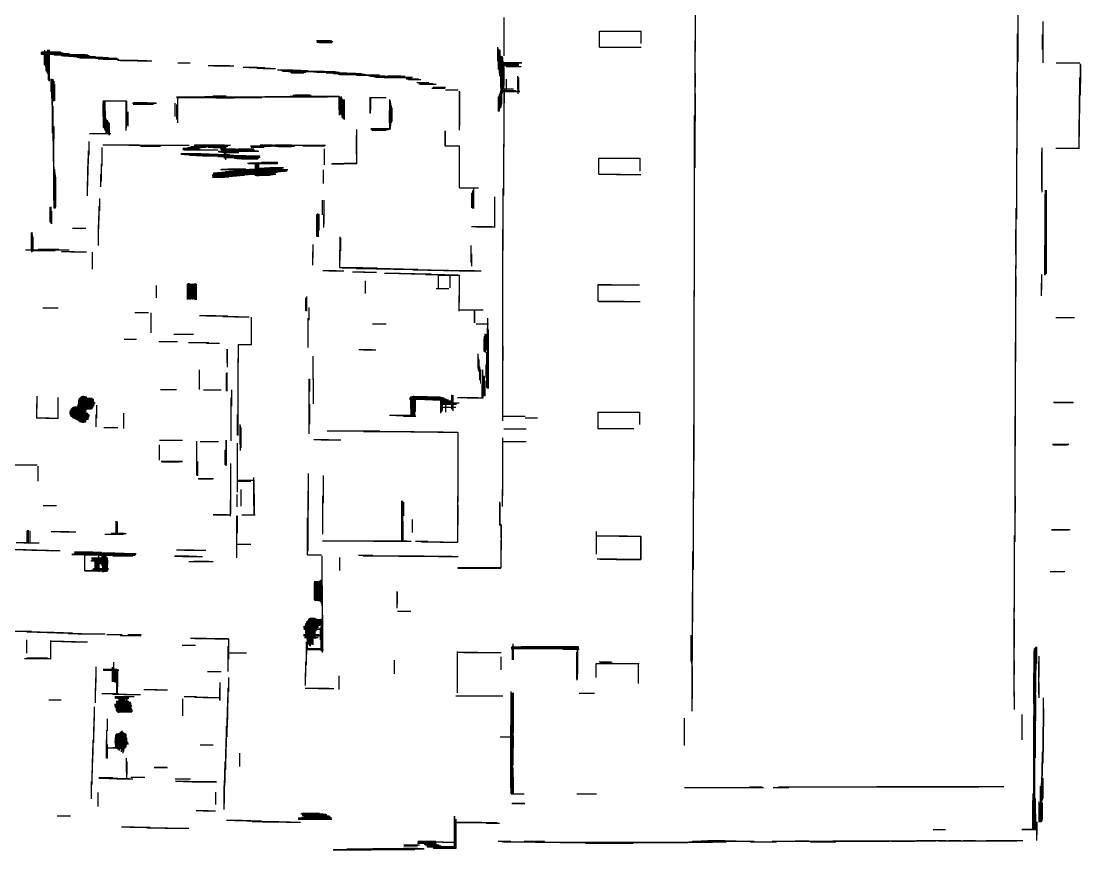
# Model space of a CAD drawing. Extents: x -17.4 to 24.4, y -13.4 to 16.4.
# Drawn here: x -0.61 to 24.36, y -13.45 to 6.08 of the extents above; entities that cross this region are included whole.
import ezdxf

# ---------------------------------------------------------------- set-up
doc = ezdxf.new("R2010")
doc.units = 0
doc.layers.add('1-0_REZ', color=7, linetype='CONTINUOUS')

msp = doc.modelspace()

# ---------------------------------------------------------------- linework, layer by layer
at = {"layer": '1-0_REZ'}
for p, q in [((15.28, 5.36), (15.28, 7.29)), ((22.88, 5.12), (22.88, 6.95)), ((10.77, 5.26), (10.77, 6.16)), ((23.47, 5.09), (23.47, 6.07)), ((13.02, 5.84), (14.01, 5.84)), ((13.02, 5.46), (13.02, 5.84)), ((14, 5.55), (14, 5.84)), ((22.87, 3.74), (22.87, 5.78)), ((23.46, 5.41), (23.46, 5.76)), ((6.35, 5.62), (6.7, 5.62)), ((6.36, 5.59), (6.72, 5.59)), ((6.36, 5.58), (6.71, 5.58)), ((6.37, 5.6), (6.73, 5.6)), ((6.41, 5.57), (6.71, 5.57)), ((15.27, 2.62), (15.27, 5.61)), ((-0.15, 5.34), (0.33, 5.34)), ((-0.15, 5.32), (0.38, 5.32)), ((-0.15, 5.31), (0.53, 5.31)), ((-0.14, 5.33), (0.38, 5.33)), ((-0.14, 5.3), (0.4, 5.3)), ((-0.13, 5.35), (0.32, 5.35)), ((-0.06, 5.05), (-0.06, 5.36)), ((-0.05, 5.04), (-0.05, 5.39)), ((-0.04, 5.03), (-0.04, 5.35)), ((-0.03, 5), (-0.03, 5.35)), ((-0.02, 4.91), (-0.02, 5.35)), ((-0.01, 4.89), (-0.01, 5.34)), ((0, 4.98), (0, 5.37)), ((0.01, 4.84), (0.01, 5.37)), ((0.02, 4.88), (0.02, 5.4)), ((0.03, 4.69), (0.03, 5.38)), ((0.04, 4.68), (0.04, 5.4)), ((0.05, 4.68), (0.05, 5.39)), ((0.06, 4.66), (0.06, 5.4)), ((0.16, 5.29), (0.9, 5.29)), ((0.17, 5.28), (0.58, 5.28)), ((0.33, 5.27), (1, 5.27)), ((0.39, 5.26), (0.94, 5.26)), ((0.51, 5.25), (0.98, 5.25)), ((0.64, 5.28), (0.96, 5.28)), ((10.62, 5.13), (10.62, 5.46)), ((10.64, 4.94), (10.64, 5.42)), ((10.65, 4.97), (10.65, 5.41)), ((10.66, 4.85), (10.66, 5.4)), ((10.67, 4.79), (10.67, 5.39)), ((10.68, 4.78), (10.68, 5.39)), ((10.69, 4.52), (10.69, 5.26)), ((10.7, 4.05), (10.7, 5.25)), ((10.71, 4.1), (10.71, 5.25)), ((13.02, 5.46), (14, 5.46)), ((0.63, 5.24), (1.14, 5.24)), ((0.7, 5.23), (1.31, 5.23)), ((0.75, 5.22), (1.45, 5.22)), ((0.78, 5.21), (1.43, 5.21)), ((1.14, 5.2), (1.65, 5.2)), ((1.2, 5.19), (1.61, 5.19)), ((1.32, 5.18), (1.69, 5.18)), ((1.66, 5.16), (2.14, 5.16)), ((1.73, 5.15), (2.35, 5.15)), ((2.12, 5.14), (2.47, 5.14)), ((3.08, 5.09), (3.37, 5.09)), ((3.8, 5.03), (4.31, 5.03)), ((3.93, 5.02), (4.4, 5.02)), ((10.62, 5.03), (10.97, 5.03)), ((10.63, 5.1), (11.18, 5.1)), ((10.63, 5.07), (11.12, 5.07)), ((10.64, 5.09), (11.19, 5.09)), ((10.64, 5.06), (11.07, 5.06)), ((10.72, 4.13), (10.72, 5.24)), ((10.73, 4.37), (10.73, 5.24)), ((10.74, 4.49), (10.74, 5.22)), ((10.75, 4.49), (10.75, 5.13)), ((10.76, 4.48), (10.76, 5.07)), ((10.79, 5.04), (11.12, 5.04)), ((10.8, 5.08), (11.11, 5.08)), ((10.82, 5.01), (11.17, 5.01)), ((23.78, 5.09), (24.34, 5.09)), ((24.35, 4.33), (24.35, 5.07)), ((24.36, 4.61), (24.36, 5.05)), ((4.62, 4.99), (4.96, 4.99)), ((4.76, 4.98), (5.13, 4.98)), ((4.94, 4.97), (5.26, 4.97)), ((5.09, 4.96), (5.38, 4.96)), ((5.43, 4.93), (5.79, 4.93)), ((5.51, 4.92), (5.98, 4.92)), ((5.54, 4.91), (6.15, 4.91)), ((5.55, 4.9), (6.54, 4.9)), ((5.69, 4.89), (6.79, 4.89)), ((5.74, 4.88), (6.08, 4.88)), ((5.74, 4.87), (6.1, 4.87)), ((5.75, 4.86), (6.05, 4.86)), ((6.29, 4.88), (6.82, 4.88)), ((6.36, 4.87), (6.89, 4.87)), ((6.58, 4.86), (7.06, 4.86)), ((6.74, 4.85), (7.27, 4.85)), ((6.76, 4.84), (7.41, 4.84)), ((6.86, 4.83), (7.48, 4.83)), ((6.89, 4.82), (7.51, 4.82)), ((7.29, 4.8), (7.75, 4.8)), ((7.3, 4.81), (7.83, 4.81)), ((7.58, 4.79), (7.96, 4.79)), ((7.63, 4.78), (8.44, 4.78)), ((7.7, 4.77), (8.44, 4.77)), ((7.74, 4.76), (8.61, 4.76)), ((7.94, 4.75), (8.59, 4.75)), ((8.03, 4.79), (8.34, 4.79)), ((10.77, 4.56), (10.77, 4.98)), ((11.09, 4.47), (11.09, 4.78)), ((11.1, 4.36), (11.1, 4.76)), ((11.11, 4.4), (11.11, 4.75)), ((15.28, 4.52), (15.28, 4.85)), ((22.86, 4.52), (22.86, 4.87)), ((24.34, 3.9), (24.34, 4.75)), ((0.1, 4.41), (0.1, 4.72)), ((0.11, 4.26), (0.11, 4.72)), ((0.12, 4.1), (0.12, 4.71)), ((0.13, 3.44), (0.13, 4.71)), ((0.14, 4.18), (0.14, 4.66)), ((0.15, 4.19), (0.15, 4.7)), ((0.16, 4.19), (0.16, 4.66)), ((0.17, 4.2), (0.17, 4.66)), ((0.18, 4.2), (0.18, 4.59)), ((8.46, 4.72), (8.75, 4.72)), ((8.52, 4.7), (8.81, 4.7)), ((8.71, 4.63), (9, 4.63)), ((8.76, 4.6), (9.05, 4.6)), ((8.78, 4.61), (9.1, 4.61)), ((8.8, 4.59), (9.17, 4.59)), ((9.07, 4.5), (9.37, 4.5)), ((9.09, 4.51), (9.39, 4.51)), ((9.1, 4.52), (9.39, 4.52)), ((10.83, 4.42), (10.83, 4.71)), ((11.12, 4.41), (11.12, 4.74)), ((3.05, 4.29), (6.61, 4.29)), ((3.05, 4.28), (5.06, 4.28)), ((3.08, 3.68), (3.08, 4.29)), ((3.72, 4.3), (4.22, 4.3)), ((3.9, 4.31), (4.21, 4.31)), ((3.91, 4.32), (4.22, 4.32)), ((3.98, 4.27), (4.41, 4.27)), ((5.13, 4.3), (6.89, 4.3)), ((5.73, 4.31), (6.88, 4.31)), ((5.79, 4.33), (6.22, 4.33)), ((5.85, 4.34), (6.19, 4.34)), ((5.89, 4.32), (6.22, 4.32)), ((6.88, 3.98), (6.88, 4.31)), ((6.89, 3.86), (6.89, 4.3)), ((6.9, 3.86), (6.9, 4.29)), ((6.91, 3.88), (6.91, 4.29)), ((6.92, 3.88), (6.92, 4.29)), ((6.93, 3.97), (6.93, 4.29)), ((6.94, 3.92), (6.94, 4.3)), ((6.95, 3.81), (6.95, 4.25)), ((7.6, 4.28), (7.99, 4.28)), ((7.61, 3.9), (7.61, 4.28)), ((7.62, 3.91), (7.62, 4.28)), ((7.63, 3.99), (7.63, 4.28)), ((9.39, 4.46), (9.69, 4.46)), ((9.72, 3.51), (9.72, 4.43)), ((9.73, 3.62), (9.73, 4.41)), ((10.64, 3.95), (10.64, 4.29)), ((10.65, 3.95), (10.65, 4.31)), ((10.66, 3.97), (10.66, 4.35)), ((10.68, 4.02), (10.68, 4.39)), ((10.69, 4.43), (11.14, 4.43)), ((10.69, 4.03), (10.69, 4.43)), ((10.7, 4.48), (10.99, 4.48)), ((10.7, 4.44), (11.05, 4.44)), ((10.77, 3.11), (10.77, 4.43)), ((10.77, 4.42), (11.14, 4.42)), ((10.78, 4.15), (10.78, 4.48)), ((15.28, 3.72), (15.28, 4.37)), ((22.86, 2.94), (22.86, 4.32)), ((24.33, 3.36), (24.33, 4.33)), ((0.14, 3.25), (0.14, 4.07)), ((1.32, 4.2), (1.87, 4.2)), ((1.32, 3.83), (1.32, 4.15)), ((1.33, 3.58), (1.33, 4.21)), ((1.34, 3.56), (1.34, 4.21)), ((1.35, 3.55), (1.35, 4.21)), ((1.36, 3.52), (1.36, 4.21)), ((1.37, 3.52), (1.37, 4.21)), ((1.86, 3.5), (1.86, 4.2)), ((1.87, 3.56), (1.87, 4.2)), ((1.88, 3.62), (1.88, 4.19)), ((2.01, 4.14), (2.58, 4.14)), ((2.03, 4.15), (2.56, 4.15)), ((2.03, 4.13), (2.5, 4.13)), ((2.03, 4.12), (2.51, 4.12)), ((2.04, 4.16), (2.36, 4.16)), ((3.02, 3.83), (3.02, 4.14)), ((3.06, 3.77), (3.06, 4.11)), ((3.07, 3.75), (3.07, 4.11)), ((6.96, 3.8), (6.96, 4.24)), ((6.97, 3.79), (6.97, 4.23)), ((6.98, 3.78), (6.98, 4.23)), ((6.99, 3.77), (6.99, 4.23)), ((7, 3.77), (7, 4.23)), ((7.01, 3.76), (7.01, 4.22)), ((8.08, 3.55), (8.08, 4.23)), ((8.09, 3.54), (8.09, 4.2)), ((8.1, 3.61), (8.1, 4.14)), ((8.11, 3.69), (8.11, 4.1)), ((8.12, 3.68), (8.12, 4.07)), ((8.13, 3.71), (8.13, 4.03)), ((1.38, 3.49), (1.38, 3.96)), ((1.39, 3.42), (1.39, 3.78)), ((1.91, 3.6), (1.91, 3.94)), ((8.07, 3.68), (8.07, 3.97)), ((15.26, -0.41), (15.26, 3.85)), ((24.32, 3.07), (24.32, 3.76)), ((0.15, 2.77), (0.15, 3.6)), ((0.16, 1.85), (0.16, 3.57)), ((0.17, 3.3), (0.17, 3.59)), ((1.4, 3.42), (1.4, 3.74)), ((1.41, 3.42), (1.41, 3.72)), ((1.42, 3.42), (1.42, 3.74)), ((1.43, 3.42), (1.43, 3.72)), ((1.44, 3.41), (1.44, 3.71)), ((1.46, 3.39), (1.46, 3.68)), ((1.47, 3.39), (1.47, 3.68)), ((7.3, 2.72), (7.3, 3.52)), ((7.63, 3.55), (8.09, 3.55)), ((7.63, 3.53), (8.07, 3.53)), ((7.64, 3.52), (8.04, 3.52)), ((7.66, 3.51), (7.99, 3.51)), ((7.8, 3.54), (8.09, 3.54)), ((1, 3.43), (1.5, 3.43)), ((7.29, 2.94), (7.29, 3.38)), ((9.38, 3.14), (9.38, 3.48)), ((9.39, 3.13), (9.39, 3.49)), ((0.98, 2.71), (0.98, 3.02)), ((0.99, 2.92), (0.99, 3.24)), ((1.3, 2.66), (1.3, 3.1)), ((1.31, 3.16), (2.18, 3.16)), ((1.93, 3.15), (3.35, 3.15)), ((2.2, 3.13), (2.67, 3.13)), ((3.2, 3.08), (3.59, 3.08)), ((3.2, 3.06), (3.58, 3.06)), ((3.2, 3.05), (3.61, 3.05)), ((3.23, 3.04), (4.02, 3.04)), ((3.31, 3.1), (3.63, 3.1)), ((3.36, 3.11), (3.75, 3.11)), ((3.39, 3.12), (3.81, 3.12)), ((3.47, 3.15), (4.32, 3.15)), ((3.48, 3.16), (4.18, 3.16)), ((3.49, 3.13), (4.26, 3.13)), ((3.55, 3.14), (4.19, 3.14)), ((3.8, 3.11), (4.19, 3.11)), ((3.86, 3.12), (4.21, 3.12)), ((3.91, 3.1), (4.2, 3.1)), ((4.03, 3.01), (4.99, 3.01)), ((4.04, 3), (4.49, 3)), ((4.09, 3.07), (4.44, 3.07)), ((4.09, 3.06), (4.86, 3.06)), ((4.1, 3.05), (4.84, 3.05)), ((4.1, 3.02), (4.97, 3.02)), ((4.11, 3.03), (4.82, 3.03)), ((4.13, 3.04), (4.89, 3.04)), ((4.18, 2.84), (4.18, 3.16)), ((4.21, 2.81), (4.21, 3.15)), ((4.51, 3.07), (4.87, 3.07)), ((4.79, 3.14), (5.82, 3.14)), ((4.79, 3.13), (5.28, 3.13)), ((4.8, 3.12), (5.14, 3.12)), ((4.81, 3.11), (5.11, 3.11)), ((5.02, 3.16), (5.31, 3.16)), ((5.02, 3.15), (6.56, 3.15)), ((5.37, 3.16), (5.77, 3.16)), ((5.39, 3.13), (5.83, 3.13)), ((5.45, 3.12), (5.76, 3.12)), ((6.03, 3.14), (6.54, 3.14)), ((6.54, 2.69), (6.54, 3.07)), ((9.38, 3.14), (9.72, 3.14)), ((9.72, 2.15), (9.72, 3.14)), ((10.76, 1.97), (10.76, 3.18)), ((22.85, 1.41), (22.85, 3.08)), ((23.44, 2.11), (23.44, 3)), ((23.45, 2.05), (23.45, 3.09)), ((23.77, 3.08), (24.32, 3.08)), ((0.97, 2.45), (0.97, 2.84)), ((3.15, 2.96), (3.62, 2.96)), ((3.15, 2.95), (3.82, 2.95)), ((3.17, 2.94), (4.03, 2.94)), ((3.24, 2.93), (4.31, 2.93)), ((3.36, 2.92), (4.4, 2.92)), ((3.52, 2.91), (4.68, 2.91)), ((3.66, 2.9), (5.01, 2.9)), ((4.02, 2.89), (5.01, 2.89)), ((4.12, 2.99), (4.48, 2.99)), ((4.18, 2.98), (4.52, 2.98)), ((4.2, 2.87), (5.02, 2.87)), ((4.2, 2.86), (4.99, 2.86)), ((4.26, 2.88), (4.99, 2.88)), ((4.41, 2.85), (4.98, 2.85)), ((4.48, 2.84), (4.96, 2.84)), ((4.58, 2.83), (4.97, 2.83)), ((4.98, 2.42), (4.98, 2.75)), ((5.05, 2.75), (5.43, 2.75)), ((13, 2.85), (13.98, 2.85)), ((13, 2.47), (13, 2.85)), ((13.98, 2.54), (13.98, 2.85)), ((0.17, 1.67), (0.17, 2.64)), ((0.18, 1.66), (0.18, 2.58)), ((0.19, 1.66), (0.19, 2.5)), ((0.96, 2.19), (0.96, 2.66)), ((1.28, 2.3), (1.28, 2.71)), ((3.92, 2.5), (5.34, 2.5)), ((4.02, 2.51), (5.39, 2.51)), ((4.09, 2.58), (4.53, 2.58)), ((4.11, 2.59), (4.67, 2.59)), ((4.12, 2.52), (5.43, 2.52)), ((4.2, 2.53), (5.5, 2.53)), ((4.26, 2.6), (4.68, 2.6)), ((4.29, 2.54), (5.6, 2.54)), ((4.39, 2.55), (5.65, 2.55)), ((4.48, 2.56), (5.66, 2.56)), ((4.56, 2.57), (5.17, 2.57)), ((4.67, 2.58), (5.24, 2.58)), ((4.72, 2.73), (5.44, 2.73)), ((4.75, 2.72), (5.44, 2.72)), ((4.77, 2.59), (5.36, 2.59)), ((4.78, 2.74), (5.44, 2.74)), ((4.9, 2.6), (5.38, 2.6)), ((4.91, 2.45), (4.91, 2.74)), ((4.92, 2.43), (4.92, 2.74)), ((4.95, 2.42), (4.95, 2.74)), ((4.97, 2.42), (4.97, 2.72)), ((4.99, 2.42), (4.99, 2.72)), ((5, 2.61), (5.53, 2.61)), ((5.12, 2.62), (5.57, 2.62)), ((5.22, 2.57), (5.66, 2.57)), ((5.25, 2.63), (5.57, 2.63)), ((5.29, 2.58), (5.67, 2.58)), ((6.51, 2.25), (6.51, 2.57)), ((6.7, 2.71), (6.99, 2.71)), ((6.72, 2.72), (7.3, 2.72)), ((7, 2.73), (7.31, 2.73)), ((0.2, 1.68), (0.2, 2.45)), ((0.21, 1.7), (0.21, 2.4)), ((0.95, 1.96), (0.95, 2.3)), ((1.27, 2.17), (1.27, 2.47)), ((3.89, 2.45), (4.65, 2.45)), ((3.89, 2.44), (4.55, 2.44)), ((3.9, 2.46), (4.75, 2.46)), ((3.9, 2.43), (4.46, 2.43)), ((3.9, 2.42), (4.37, 2.42)), ((3.9, 2.41), (4.28, 2.41)), ((3.9, 2.4), (4.19, 2.4)), ((3.91, 2.49), (5.36, 2.49)), ((3.91, 2.48), (5.32, 2.48)), ((3.91, 2.47), (5.39, 2.47)), ((4.88, 2.46), (5.32, 2.46)), ((4.91, 2.45), (5.26, 2.45)), ((13, 2.47), (13.51, 2.47)), ((13.42, 2.46), (13.99, 2.46)), ((9.72, 2.15), (10.17, 2.15)), ((10.01, 1.68), (10.01, 2.02)), ((10.02, 1.68), (10.02, 2.03)), ((10.03, 1.66), (10.03, 2.08)), ((10.04, 1.67), (10.04, 2.09)), ((10.06, 1.66), (10.06, 2.15)), ((10.75, 0.67), (10.75, 2.13)), ((23.52, 0.09), (23.52, 2)), ((23.53, 0.11), (23.53, 2.09)), ((23.54, 0.12), (23.54, 2.08)), ((23.55, 0.13), (23.55, 2.09)), ((1.24, 1.61), (1.24, 1.9)), ((6.49, 1.51), (6.49, 1.86)), ((6.53, 1.29), (6.53, 1.86)), ((10.55, 1.21), (10.55, 1.94)), ((0.07, 1.34), (0.07, 1.69)), ((0.08, 1.35), (0.08, 1.69)), ((0.09, 1.33), (0.09, 1.68)), ((0.1, 1.31), (0.1, 1.7)), ((0.11, 1.3), (0.11, 1.6)), ((1.23, 1.38), (1.23, 1.72)), ((6.36, 1), (6.36, 1.52)), ((6.37, 0.99), (6.37, 1.53)), ((6.38, 0.99), (6.38, 1.54)), ((6.39, 0.99), (6.39, 1.53)), ((6.4, 0.99), (6.4, 1.53)), ((6.41, 1.14), (6.41, 1.53)), ((6.52, 1.21), (6.52, 1.52)), ((22.84, 0.25), (22.84, 1.67)), ((1.21, 0.79), (1.21, 1.28)), ((1.22, 1.18), (1.22, 1.49)), ((-0.37, 0.69), (-0.37, 1.09)), ((-0.36, 0.63), (-0.36, 1.09)), ((-0.35, 0.64), (-0.35, 1.1)), ((-0.34, 0.65), (-0.34, 1.05)), ((0.6, 1.2), (0.91, 1.2)), ((10, 1.24), (10.48, 1.24)), ((10.11, 1.23), (10.55, 1.23)), ((10.74, -3.34), (10.74, 1.17)), ((22.83, 0.58), (22.83, 1.17)), ((-0.33, 0.66), (-0.33, 0.99)), ((6.27, 0.51), (6.27, 0.81)), ((6.91, 0.44), (6.91, 0.99)), ((6.92, 0.66), (6.92, 0.97)), ((9.99, 0.39), (9.99, 0.79)), ((23.51, 0.1), (23.51, 0.8)), ((-0.51, 0.69), (0.52, 0.69)), ((-0.36, 0.67), (0.19, 0.67)), ((-0.35, 0.68), (0, 0.68)), ((-0.21, 0.7), (0.28, 0.7)), ((0.34, 0.65), (0.65, 0.65)), ((0.56, 0.64), (0.93, 0.64)), ((1.07, 0.23), (1.07, 0.63)), ((6.26, 0.33), (6.26, 0.64)), ((6.9, 0.27), (6.9, 0.68)), ((10.01, 0.3), (10.01, 0.59)), ((6.9, 0.27), (7.44, 0.27)), ((6.96, 0.26), (7.78, 0.26)), ((7.28, 0.25), (8.09, 0.25)), ((22.83, -1.95), (22.83, 0.32)), ((6.5, 0.2), (6.81, 0.2)), ((6.64, 0.19), (6.99, 0.19)), ((7.2, 0.17), (7.49, 0.17)), ((7.46, 0.16), (7.76, 0.16)), ((7.75, 0.24), (8.4, 0.24)), ((7.95, 0.14), (8.33, 0.14)), ((8.16, 0.23), (8.74, 0.23)), ((8.29, 0.13), (8.67, 0.13)), ((8.58, 0.12), (9.05, 0.12)), ((8.62, 0.22), (9.05, 0.22)), ((8.92, 0.11), (9.37, 0.11)), ((8.97, 0.21), (9.47, 0.21)), ((9.21, 0.09), (9.72, 0.09)), ((9.22, -0.22), (9.22, 0.11)), ((9.22, 0.1), (9.68, 0.1)), ((9.34, 0.2), (10.07, 0.2)), ((9.5, -0.21), (9.5, 0.1)), ((9.71, 0.19), (10.23, 0.19)), ((9.72, -0.55), (9.72, 0.09)), ((22.84, -0.41), (22.84, 0.06)), ((23.44, -0.26), (23.44, 0.11)), ((2.58, -0.44), (2.58, -0.15)), ((3.31, -0.48), (3.31, -0.12)), ((3.32, -0.48), (3.32, -0.11)), ((3.33, -0.47), (3.33, -0.1)), ((3.34, -0.47), (3.34, -0.1)), ((3.35, -0.47), (3.35, -0.1)), ((3.36, -0.48), (3.36, -0.11)), ((3.37, -0.47), (3.37, -0.11)), ((3.38, -0.48), (3.38, -0.11)), ((3.39, -0.47), (3.39, -0.11)), ((3.4, -0.47), (3.4, -0.11)), ((3.41, -0.47), (3.41, -0.11)), ((3.42, -0.47), (3.42, -0.11)), ((3.43, -0.48), (3.43, -0.11)), ((3.44, -0.47), (3.44, -0.11)), ((3.45, -0.47), (3.45, -0.11)), ((3.46, -0.47), (3.46, -0.11)), ((3.47, -0.48), (3.47, -0.11)), ((3.48, -0.46), (3.48, -0.11)), ((3.49, -0.48), (3.49, -0.1)), ((3.5, -0.49), (3.5, -0.11)), ((3.51, -0.49), (3.51, -0.11)), ((3.52, -0.49), (3.52, -0.11)), ((7.5, -0.34), (7.5, -0.04)), ((9.17, -0.22), (9.47, -0.22)), ((12.99, -0.13), (13.3, -0.13)), ((12.99, -0.52), (12.99, -0.13)), ((12.99, -0.14), (13.96, -0.14)), ((23.43, -0.4), (23.43, -0.1)), ((6.1, -0.75), (6.1, -0.44)), ((6.11, -0.75), (6.11, -0.44)), ((6.12, -0.76), (6.12, -0.41)), ((9.71, -0.76), (9.71, -0.39)), ((15.25, -4.28), (15.25, -0.27)), ((-0.1, -0.68), (0.26, -0.68)), ((6.18, -0.97), (6.18, -0.67)), ((9.71, -0.73), (10.28, -0.73)), ((10.07, -1.03), (10.07, -0.72)), ((10.08, -1.03), (10.08, -0.72)), ((12.99, -0.52), (13.6, -0.52)), ((13, -0.53), (13.98, -0.53)), ((2.07, -0.79), (2.39, -0.79)), ((2.45, -1.27), (2.45, -0.8)), ((3.59, -0.86), (3.98, -0.86)), ((3.75, -0.87), (4.26, -0.87)), ((4.14, -0.88), (4.5, -0.88)), ((4.42, -0.89), (4.76, -0.89)), ((4.82, -1.55), (4.82, -0.9)), ((6.15, -1.61), (6.15, -0.92)), ((10.39, -2.58), (10.39, -0.92)), ((23.77, -0.91), (24.21, -0.91)), ((7.67, -1.06), (7.99, -1.06)), ((10.11, -1.06), (10.4, -1.06)), ((10.38, -1.67), (10.38, -1.15)), ((10.4, -2.58), (10.4, -1.19)), ((1.82, -1.42), (2.11, -1.42)), ((2.63, -1.47), (3.07, -1.47)), ((2.99, -1.3), (3.45, -1.3)), ((10.3, -1.71), (10.3, -1.41)), ((10.31, -1.71), (10.31, -1.35)), ((10.32, -1.72), (10.32, -1.29)), ((10.33, -1.66), (10.33, -1.37)), ((10.34, -1.73), (10.34, -1.3)), ((10.35, -1.66), (10.35, -1.31)), ((10.36, -1.66), (10.36, -1.31)), ((10.37, -1.68), (10.37, -1.3)), ((3.33, -1.5), (3.81, -1.5)), ((3.76, -1.51), (4.06, -1.51)), ((4.24, -1.97), (4.24, -1.65)), ((4.25, -2.08), (4.25, -1.65)), ((4.51, -1.54), (4.82, -1.54)), ((4.51, -1.97), (4.51, -1.54)), ((7.35, -1.66), (7.65, -1.66)), ((7.46, -1.67), (7.75, -1.67)), ((10.36, -2.56), (10.36, -1.72)), ((10.38, -2.57), (10.38, -1.73)), ((10.75, -1.93), (10.75, -1.58)), ((22.82, -3.93), (22.82, -1.5)), ((4.5, -3.69), (4.5, -1.87)), ((6.27, -2.37), (6.27, -1.82)), ((10.16, -2.1), (10.16, -1.76)), ((10.17, -2.15), (10.17, -1.85)), ((10.18, -2.19), (10.18, -1.9)), ((10.37, -2.56), (10.37, -1.92)), ((3.59, -2.6), (3.59, -2.14)), ((4.23, -2.64), (4.23, -2.22)), ((4.24, -2.64), (4.24, -2.2)), ((10.2, -2.38), (10.2, -2.06)), ((10.22, -2.46), (10.22, -2.13)), ((10.27, -2.8), (10.27, -2.14)), ((10.35, -2.32), (10.35, -2.02)), ((6.18, -3.65), (6.18, -2.36)), ((6.19, -2.65), (6.19, -2.35)), ((6.28, -2.94), (6.28, -2.35)), ((10.25, -2.8), (10.25, -2.47)), ((10.26, -2.8), (10.26, -2.47)), ((10.28, -2.8), (10.28, -2.43)), ((10.29, -2.75), (10.29, -2.32)), ((10.3, -2.73), (10.3, -2.28)), ((10.31, -2.75), (10.31, -2.3)), ((10.32, -2.76), (10.32, -2.4)), ((2.67, -2.6), (3.05, -2.6)), ((3.69, -2.61), (4.1, -2.61)), ((4.35, -3), (4.35, -2.61)), ((9.54, -3.07), (9.54, -2.73)), ((9.57, -3.11), (9.57, -2.74)), ((-0.24, -3.28), (-0.24, -2.94)), ((-0.23, -3.05), (-0.23, -2.76)), ((0.26, -3.29), (0.26, -2.79)), ((0.73, -2.96), (1.11, -2.96)), ((0.73, -3.33), (0.73, -2.96)), ((0.73, -2.97), (1.11, -2.97)), ((0.73, -2.98), (1.11, -2.98)), ((0.74, -3.34), (0.74, -2.98)), ((0.74, -2.99), (1.1, -2.99)), ((0.75, -2.86), (1.1, -2.86)), ((0.75, -3.35), (0.75, -2.86)), ((0.75, -2.87), (1.1, -2.87)), ((0.75, -2.88), (1.1, -2.88)), ((0.75, -2.89), (1.1, -2.89)), ((0.75, -2.9), (1.11, -2.9)), ((0.75, -2.91), (1.12, -2.91)), ((0.75, -2.92), (1.13, -2.92)), ((0.75, -2.93), (1.12, -2.93)), ((0.75, -2.94), (1.12, -2.94)), ((0.75, -2.95), (1.11, -2.95)), ((0.76, -2.82), (1.07, -2.82)), ((0.76, -3.35), (0.76, -2.82)), ((0.76, -2.83), (1.09, -2.83)), ((0.76, -2.84), (1.1, -2.84)), ((0.76, -2.85), (1.1, -2.85)), ((0.77, -2.81), (1.06, -2.81)), ((0.77, -3.36), (0.77, -2.81)), ((0.78, -3.37), (0.78, -2.81)), ((0.79, -3.37), (0.79, -2.79)), ((0.8, -3.37), (0.8, -2.78)), ((0.81, -3.38), (0.81, -2.78)), ((0.82, -3.38), (0.82, -2.77)), ((0.83, -3.38), (0.83, -2.76)), ((0.84, -3.39), (0.84, -2.76)), ((0.85, -3.39), (0.85, -2.76)), ((0.86, -3.39), (0.86, -2.75)), ((0.87, -3.38), (0.87, -2.76)), ((0.88, -3.38), (0.88, -2.77)), ((0.89, -3.38), (0.89, -2.76)), ((0.9, -3.38), (0.9, -2.78)), ((0.91, -3.37), (0.91, -2.78)), ((0.92, -3.09), (0.92, -2.78)), ((0.93, -3.06), (0.93, -2.77)), ((1.17, -3.28), (1.17, -2.97)), ((4.34, -3.81), (4.34, -2.8)), ((6.19, -3.42), (6.19, -2.95)), ((8.54, -2.81), (9.36, -2.81)), ((8.54, -2.82), (9.39, -2.82)), ((8.54, -2.83), (9.4, -2.83)), ((8.55, -2.8), (9.35, -2.8)), ((8.56, -2.78), (8.9, -2.78)), ((8.56, -2.79), (9.32, -2.79)), ((8.57, -3.07), (8.57, -2.78)), ((8.58, -3.24), (8.58, -2.78)), ((8.59, -3.24), (8.59, -2.78)), ((8.6, -3.13), (8.6, -2.78)), ((8.61, -2.77), (8.96, -2.77)), ((8.61, -3.24), (8.61, -2.77)), ((8.62, -3.24), (8.62, -2.76)), ((8.63, -3.24), (8.63, -2.77)), ((8.64, -3.24), (8.64, -2.75)), ((8.65, -3.24), (8.65, -2.76)), ((8.66, -3.24), (8.66, -2.77)), ((8.67, -3.24), (8.67, -2.78)), ((8.68, -3.13), (8.68, -2.77)), ((8.9, -2.84), (9.42, -2.84)), ((8.95, -2.78), (9.27, -2.78)), ((9.09, -2.85), (9.46, -2.85)), ((9.26, -2.87), (9.57, -2.87)), ((9.26, -2.88), (9.57, -2.88)), ((9.28, -3.16), (9.28, -2.79)), ((9.28, -2.89), (9.57, -2.89)), ((9.28, -2.9), (9.57, -2.9)), ((9.28, -2.91), (9.57, -2.91)), ((9.28, -2.92), (9.71, -2.92)), ((9.28, -2.93), (9.64, -2.93)), ((9.28, -2.94), (9.64, -2.94)), ((9.29, -3.14), (9.29, -2.79)), ((9.29, -2.95), (9.65, -2.95)), ((9.3, -3.12), (9.3, -2.79)), ((9.31, -3.11), (9.31, -2.79)), ((9.32, -3.09), (9.32, -2.79)), ((9.4, -3.14), (9.4, -2.83)), ((9.67, -2.79), (10.15, -2.79)), ((9.9, -2.8), (10.28, -2.8)), ((23.72, -2.9), (24.17, -2.9)), ((23.73, -2.91), (24.19, -2.91)), ((0.53, -3.13), (0.9, -3.13)), ((0.53, -3.14), (0.92, -3.14)), ((0.53, -3.15), (0.93, -3.15)), ((0.53, -3.16), (0.95, -3.16)), ((0.54, -3.11), (0.89, -3.11)), ((0.54, -3.12), (0.89, -3.12)), ((0.54, -3.17), (0.96, -3.17)), ((0.54, -3.18), (0.97, -3.18)), ((0.54, -3.19), (0.98, -3.19)), ((0.55, -3.09), (0.92, -3.09)), ((0.55, -3.1), (0.91, -3.1)), ((0.55, -3.2), (0.99, -3.2)), ((0.55, -3.21), (0.99, -3.21)), ((0.55, -3.22), (1, -3.22)), ((0.56, -3.07), (0.9, -3.07)), ((0.56, -3.08), (0.91, -3.08)), ((0.56, -3.23), (0.99, -3.23)), ((0.57, -3.06), (1.04, -3.06)), ((0.58, -3.04), (1.07, -3.04)), ((0.58, -3.05), (1.06, -3.05)), ((0.58, -3.24), (0.99, -3.24)), ((0.6, -3.03), (1.07, -3.03)), ((0.62, -3.02), (1.08, -3.02)), ((0.64, -3.01), (1.09, -3.01)), ((0.68, -3.3), (0.68, -3.01)), ((0.69, -3.31), (0.69, -3.01)), ((0.7, -3.31), (0.7, -3.02)), ((0.71, -3.32), (0.71, -3.01)), ((0.72, -3.33), (0.72, -3.02)), ((0.76, -3), (1.09, -3)), ((1.16, -3.48), (1.16, -3.19)), ((1.81, -3.52), (1.81, -3.16)), ((4.49, -3.68), (4.49, -3.19)), ((8.07, -3.21), (8.68, -3.21)), ((8.23, -3.22), (8.68, -3.22)), ((8.4, -3.23), (8.69, -3.23)), ((9.28, -3.02), (9.63, -3.02)), ((10.74, -3.23), (11.27, -3.23)), ((12.99, -3.53), (12.99, -3.13)), ((12.99, -3.14), (13.97, -3.14)), ((13.97, -3.43), (13.97, -3.14)), ((22.81, -6.19), (22.81, -3.23)), ((-0.25, -3.27), (0.05, -3.27)), ((-0.03, -3.28), (0.26, -3.28)), ((0.59, -3.25), (0.99, -3.25)), ((0.6, -3.26), (0.98, -3.26)), ((0.62, -3.27), (0.98, -3.27)), ((0.64, -3.28), (0.98, -3.28)), ((0.66, -3.29), (0.98, -3.29)), ((0.68, -3.3), (0.98, -3.3)), ((4.55, -3.9), (4.55, -3.43)), ((4.56, -4.04), (4.56, -3.45)), ((11.27, -3.27), (11.56, -3.27)), ((15.24, -5.17), (15.24, -3.44)), ((1.34, -3.5), (1.67, -3.5)), ((4.57, -3.98), (4.57, -3.5)), ((6.6, -3.58), (7.84, -3.58)), ((7.46, -3.59), (8.65, -3.59)), ((8.57, -3.6), (9.33, -3.6)), ((9.21, -3.61), (9.68, -3.61)), ((9.69, -5.25), (9.69, -3.62)), ((10.74, -5.11), (10.74, -3.74)), ((10.76, -3.53), (11.29, -3.53)), ((12.98, -3.52), (13.83, -3.52)), ((2.65, -3.8), (3.19, -3.8)), ((2.65, -4.27), (2.65, -3.91)), ((3.53, -4.62), (3.53, -3.82)), ((3.61, -3.83), (4.04, -3.83)), ((4.22, -4.4), (4.22, -3.8)), ((4.23, -4.39), (4.23, -3.8)), ((4.49, -5.02), (4.49, -3.87)), ((6.29, -3.78), (6.63, -3.78)), ((6.46, -3.79), (6.92, -3.79)), ((10.74, -3.83), (11.29, -3.83)), ((23.69, -3.89), (24.08, -3.89)), ((23.69, -3.9), (24.06, -3.9)), ((23.72, -3.91), (24.04, -3.91)), ((4.2, -4.38), (4.2, -4.03)), ((4.21, -4.39), (4.21, -4.02)), ((-0.95, -4.38), (-0.23, -4.38)), ((-0.21, -4.76), (-0.21, -4.41)), ((2.69, -4.29), (3.19, -4.29)), ((2.7, -4.3), (3.19, -4.3)), ((2.72, -4.31), (3.11, -4.31)), ((3.54, -4.63), (3.54, -4.3)), ((3.55, -4.64), (3.55, -4.3)), ((4.33, -5.53), (4.33, -4.35)), ((3.56, -4.7), (3.92, -4.7)), ((3.58, -4.71), (3.9, -4.71)), ((4.48, -4.74), (4.88, -4.74)), ((4.87, -5.34), (4.87, -4.68)), ((4.88, -5.57), (4.88, -4.74)), ((6.16, -5.45), (6.16, -4.58)), ((6.51, -5.28), (6.51, -4.63)), ((4.48, -4.76), (4.8, -4.76)), ((4.57, -5.35), (4.57, -4.96)), ((10.73, -5.36), (10.73, -4.95)), ((4.32, -5.59), (4.32, -5.2)), ((4.48, -5.37), (4.48, -5.08)), ((4.89, -5.57), (4.89, -5.08)), ((6.15, -6.41), (6.15, -5)), ((6.5, -6.01), (6.5, -5.11)), ((8.36, -6.18), (8.36, -5.23)), ((8.37, -6.18), (8.37, -5.23)), ((8.38, -6.18), (8.38, -5.23)), ((9.68, -6.2), (9.68, -5.12)), ((15.23, -6.85), (15.23, -5.01)), ((22.82, -5.5), (22.82, -5.12)), ((-0.09, -5.34), (0.22, -5.34)), ((8.41, -5.58), (8.41, -5.26)), ((9.69, -5.8), (9.69, -5.33)), ((10.67, -5.8), (10.67, -5.25)), ((10.68, -5.81), (10.68, -5.28)), ((1.63, -6.02), (1.63, -5.71)), ((1.64, -6.02), (1.64, -5.71)), ((1.66, -6.02), (1.66, -5.72)), ((3.91, -5.55), (4.24, -5.55)), ((3.92, -5.56), (4.32, -5.56)), ((4.47, -6.57), (4.47, -5.59)), ((4.48, -6), (4.48, -5.57)), ((4.49, -5.98), (4.49, -5.59)), ((4.59, -5.56), (4.9, -5.56)), ((6.14, -6.5), (6.14, -5.63)), ((8.39, -6.18), (8.39, -5.71)), ((8.61, -5.97), (8.61, -5.67)), ((-0.47, -6.22), (-0.47, -5.93)), ((-0.46, -6.22), (-0.46, -5.93)), ((-0.45, -6.22), (-0.45, -5.92)), ((-0.44, -6.22), (-0.44, -5.92)), ((-0.4, -6.22), (-0.4, -5.93)), ((0.1, -5.95), (0.51, -5.95)), ((0.32, -5.96), (0.68, -5.96)), ((1.51, -5.99), (1.82, -5.99)), ((10.7, -6.1), (10.7, -5.78)), ((10.71, -6.39), (10.71, -5.81)), ((12.95, -6.48), (12.95, -5.95)), ((23.67, -5.9), (24.11, -5.9)), ((23.67, -5.91), (24.08, -5.91)), ((-0.73, -6.21), (-0.44, -6.21)), ((-0.55, -6.22), (-0.19, -6.22)), ((1.36, -6.01), (1.8, -6.01)), ((1.56, -6), (1.86, -6)), ((6.49, -6.17), (8.48, -6.17)), ((7.69, -6.18), (8.58, -6.18)), ((8.68, -6.18), (8.97, -6.18)), ((8.82, -6.19), (9.33, -6.19)), ((9.26, -6.2), (9.68, -6.2)), ((10.7, -6.8), (10.7, -6.16)), ((12.95, -6.05), (13.68, -6.05)), ((13.48, -6.06), (13.99, -6.06)), ((13.99, -6.61), (13.99, -6.06)), ((14, -6.6), (14, -6.07)), ((22.8, -7.84), (22.8, -6.04)), ((-0.82, -6.37), (-0.5, -6.37)), ((-0.56, -6.38), (-0.24, -6.38)), ((-0.36, -6.39), (0.04, -6.39)), ((-0.03, -6.4), (0.31, -6.4)), ((0.58, -6.48), (2.09, -6.48)), ((0.58, -6.49), (2.09, -6.49)), ((0.63, -6.47), (2.1, -6.47)), ((0.65, -6.43), (1.08, -6.43)), ((0.65, -6.44), (1.28, -6.44)), ((0.65, -6.45), (1.6, -6.45)), ((0.89, -6.88), (0.89, -6.43)), ((1.02, -6.46), (1.82, -6.46)), ((1.22, -6.89), (1.22, -6.44)), ((1.3, -6.76), (1.3, -6.45)), ((1.31, -6.91), (1.31, -6.45)), ((1.32, -6.91), (1.32, -6.45)), ((1.33, -6.91), (1.33, -6.45)), ((1.34, -6.9), (1.34, -6.45)), ((1.35, -6.9), (1.35, -6.45)), ((1.36, -6.9), (1.36, -6.45)), ((1.37, -6.9), (1.37, -6.45)), ((1.38, -6.9), (1.38, -6.45)), ((1.39, -6.9), (1.39, -6.45)), ((3.05, -6.38), (3.46, -6.38)), ((3.24, -6.39), (3.74, -6.39)), ((4.46, -6.25), (4.8, -6.25)), ((15.22, -8.08), (15.22, -6.42)), ((0.89, -6.5), (2.07, -6.5)), ((1.03, -6.63), (1.44, -6.63)), ((1.05, -6.57), (1.42, -6.57)), ((1.05, -6.59), (1.43, -6.59)), ((1.05, -6.64), (1.44, -6.64)), ((1.07, -6.58), (1.42, -6.58)), ((1.07, -6.6), (1.43, -6.6)), ((1.12, -6.61), (1.43, -6.61)), ((1.13, -6.88), (1.13, -6.56)), ((1.13, -6.62), (1.43, -6.62)), ((1.13, -6.65), (1.44, -6.65)), ((1.13, -6.66), (1.44, -6.66)), ((1.13, -6.67), (1.44, -6.67)), ((1.13, -6.68), (1.44, -6.68)), ((1.13, -6.69), (1.44, -6.69)), ((1.13, -6.7), (1.44, -6.7)), ((1.14, -6.88), (1.14, -6.59)), ((1.15, -6.87), (1.15, -6.58)), ((1.17, -6.87), (1.17, -6.57)), ((1.18, -6.89), (1.18, -6.58)), ((1.21, -6.9), (1.21, -6.55)), ((1.23, -6.9), (1.23, -6.57)), ((1.24, -6.51), (2.07, -6.51)), ((1.4, -6.89), (1.4, -6.56)), ((1.41, -6.89), (1.41, -6.56)), ((1.42, -6.88), (1.42, -6.57)), ((1.55, -6.52), (2.02, -6.52)), ((3, -6.53), (3.53, -6.53)), ((3.01, -6.52), (3.34, -6.52)), ((3.2, -6.54), (3.66, -6.54)), ((3.34, -6.66), (3.91, -6.66)), ((3.46, -6.65), (3.81, -6.65)), ((6.14, -6.5), (6.47, -6.5)), ((6.48, -7.7), (6.48, -6.52)), ((6.9, -6.87), (6.9, -6.56)), ((7.34, -6.51), (7.68, -6.51)), ((7.45, -6.52), (8.89, -6.52)), ((8.29, -6.53), (9.54, -6.53)), ((9.22, -6.54), (9.69, -6.54)), ((12.96, -6.59), (13.43, -6.59)), ((13.03, -6.6), (14, -6.6)), ((13.41, -6.61), (13.99, -6.61)), ((0.89, -6.87), (1.43, -6.87)), ((0.89, -6.88), (1.42, -6.88)), ((1.04, -6.86), (1.43, -6.86)), ((1.07, -6.85), (1.44, -6.85)), ((1.08, -6.84), (1.44, -6.84)), ((1.09, -6.83), (1.45, -6.83)), ((1.1, -6.82), (1.45, -6.82)), ((9.68, -6.8), (10.7, -6.8)), ((9.68, -6.81), (10.69, -6.81)), ((23.64, -6.89), (23.98, -6.89)), ((6.3, -7.56), (6.3, -7.16)), ((6.31, -7.57), (6.31, -7.12)), ((6.32, -7.58), (6.32, -7.13)), ((6.33, -7.57), (6.33, -7.12)), ((6.34, -7.58), (6.34, -7.12)), ((6.35, -7.58), (6.35, -7.12)), ((6.36, -7.58), (6.36, -7.12)), ((6.37, -7.58), (6.37, -7.13)), ((6.38, -7.58), (6.38, -7.13)), ((6.39, -7.58), (6.39, -7.12)), ((6.41, -7.59), (6.41, -7.17)), ((6.42, -7.57), (6.42, -7.11)), ((6.43, -7.58), (6.43, -7.12)), ((6.44, -7.6), (6.44, -7.13)), ((6.45, -7.61), (6.45, -7.1)), ((6.46, -7.58), (6.46, -7.09)), ((6.47, -7.65), (6.47, -7.13)), ((6.49, -8.8), (6.49, -7.22)), ((8.25, -7.76), (8.25, -7.36)), ((8.26, -7.66), (8.26, -7.37)), ((15.21, -8.99), (15.21, -7.37)), ((6.2, -8.41), (6.2, -7.99)), ((6.21, -8.65), (6.21, -7.98)), ((6.22, -8.41), (6.22, -7.98)), ((6.23, -8.58), (6.23, -7.98)), ((6.24, -8.61), (6.24, -7.98)), ((6.25, -8.61), (6.25, -7.98)), ((6.26, -8.59), (6.26, -7.98)), ((6.27, -8.62), (6.27, -7.98)), ((6.28, -8.34), (6.28, -7.98)), ((6.29, -8.45), (6.29, -7.98)), ((6.3, -8.46), (6.3, -7.98)), ((6.31, -8.33), (6.31, -7.99)), ((6.48, -8.78), (6.48, -7.99)), ((6.5, -8.78), (6.5, -7.92)), ((8.26, -7.83), (8.57, -7.83)), ((22.79, -9.84), (22.79, -7.75)), ((6.04, -8.19), (6.35, -8.19)), ((6.04, -8.2), (6.4, -8.2)), ((6.04, -8.21), (6.35, -8.21)), ((6.05, -8.23), (6.36, -8.23)), ((6.05, -8.24), (6.5, -8.24)), ((6.06, -8.18), (6.37, -8.18)), ((6.09, -8.17), (6.4, -8.17)), ((6.1, -8.12), (6.5, -8.12)), ((6.1, -8.44), (6.1, -8.12)), ((6.1, -8.14), (6.5, -8.14)), ((6.1, -8.16), (6.44, -8.16)), ((6.11, -8.45), (6.11, -8.11)), ((6.11, -8.15), (6.5, -8.15)), ((6.12, -8.08), (6.5, -8.08)), ((6.12, -8.46), (6.12, -8.08)), ((6.12, -8.09), (6.5, -8.09)), ((6.13, -8.06), (6.42, -8.06)), ((6.13, -8.49), (6.13, -8.06)), ((6.13, -8.07), (6.5, -8.07)), ((6.13, -8.1), (6.5, -8.1)), ((6.14, -8.73), (6.14, -8.06)), ((6.15, -8.05), (6.5, -8.05)), ((6.15, -8.58), (6.15, -8.05)), ((6.16, -8.61), (6.16, -8.05)), ((6.17, -8.58), (6.17, -8.01)), ((6.17, -8.02), (6.5, -8.02)), ((6.17, -8.04), (6.5, -8.04)), ((6.18, -8.58), (6.18, -8.02)), ((6.18, -8.03), (6.5, -8.03)), ((6.19, -8.64), (6.19, -8)), ((6.32, -8.48), (6.32, -8)), ((6.34, -8.3), (6.34, -8)), ((6.44, -8.5), (6.44, -8.21)), ((6.47, -8.76), (6.47, -8.18)), ((22.8, -8.68), (22.8, -8.01)), ((-0.82, -8.3), (-0.37, -8.3)), ((-0.48, -8.31), (-0.16, -8.31)), ((-0.23, -8.32), (0.16, -8.32)), ((0, -8.33), (0.39, -8.33)), ((0.23, -8.34), (0.6, -8.34)), ((0.5, -8.35), (0.81, -8.35)), ((0.73, -8.36), (1.37, -8.36)), ((1.41, -8.38), (1.77, -8.38)), ((1.72, -8.4), (2.22, -8.4)), ((1.9, -8.38), (2.22, -8.38)), ((3.38, -8.46), (3.76, -8.46)), ((3.48, -8.47), (4.27, -8.47)), ((3.95, -8.48), (4.28, -8.48)), ((4.28, -8.96), (4.28, -8.48)), ((6.04, -8.38), (6.41, -8.38)), ((6.04, -8.39), (6.5, -8.39)), ((6.05, -8.25), (6.5, -8.25)), ((6.05, -8.4), (6.39, -8.4)), ((6.05, -8.41), (6.5, -8.41)), ((6.07, -8.45), (6.39, -8.45)), ((6.46, -8.75), (6.46, -8.28)), ((15.18, -9.01), (15.18, -8.39)), ((15.19, -9.06), (15.19, -8.39)), ((15.2, -10.18), (15.2, -8.39)), ((-0.48, -8.82), (-0.48, -8.5)), ((0.07, -8.53), (0.4, -8.53)), ((0.09, -8.96), (0.09, -8.52)), ((0.34, -8.54), (0.67, -8.54)), ((0.57, -8.55), (0.95, -8.55)), ((3.18, -8.63), (3.5, -8.63)), ((4.27, -9.25), (4.27, -8.65)), ((6.11, -9.1), (6.11, -8.55)), ((6.11, -8.73), (6.51, -8.73)), ((6.12, -8.84), (6.12, -8.55)), ((6.12, -8.72), (6.5, -8.72)), ((6.13, -8.71), (6.5, -8.71)), ((10.94, -8.68), (12.53, -8.68)), ((10.94, -8.71), (12.52, -8.71)), ((10.95, -8.67), (12.52, -8.67)), ((10.95, -8.69), (12.52, -8.69)), ((10.95, -8.7), (12.53, -8.7)), ((10.97, -8.97), (10.97, -8.64)), ((10.98, -8.97), (10.98, -8.6)), ((10.99, -8.97), (10.99, -8.65)), ((11.18, -8.66), (12.52, -8.66)), ((12.15, -8.72), (12.54, -8.72)), ((12.5, -9.43), (12.5, -8.65)), ((12.51, -9.3), (12.51, -8.65)), ((23.27, -12.96), (23.27, -8.71)), ((23.28, -12.96), (23.28, -8.71)), ((23.29, -9.51), (23.29, -8.69)), ((23.3, -9.74), (23.3, -8.68)), ((23.31, -9.22), (23.31, -8.67)), ((23.32, -9.06), (23.32, -8.67)), ((-0.53, -8.94), (0.1, -8.94)), ((-0.48, -8.93), (0.01, -8.93)), ((4.27, -8.81), (4.7, -8.81)), ((8.19, -9.3), (8.19, -8.98)), ((9.66, -8.79), (10.15, -8.79)), ((9.67, -9.75), (9.67, -8.78)), ((9.82, -8.8), (10.7, -8.8)), ((10.7, -9.21), (10.7, -8.9)), ((12.48, -9.43), (12.48, -8.79)), ((12.49, -9.45), (12.49, -8.79)), ((23.26, -12.97), (23.26, -8.77)), ((23.38, -9.38), (23.38, -8.89)), ((1.16, -9.51), (1.16, -9.14)), ((1.32, -9.19), (1.64, -9.19)), ((1.32, -9.2), (1.66, -9.2)), ((1.32, -9.21), (1.68, -9.21)), ((1.32, -9.22), (1.69, -9.22)), ((1.54, -9.49), (1.54, -9.15)), ((1.56, -9.49), (1.56, -9.15)), ((1.57, -9.36), (1.57, -9.03)), ((1.58, -9.49), (1.58, -9.19)), ((1.59, -9.49), (1.59, -9.19)), ((1.6, -9.5), (1.6, -9.19)), ((1.61, -9.5), (1.61, -9.19)), ((1.62, -9.51), (1.62, -9.19)), ((1.63, -9.51), (1.63, -9.19)), ((1.64, -9.78), (1.64, -9.19)), ((1.65, -9.78), (1.65, -9.2)), ((1.66, -9.78), (1.66, -9.2)), ((1.67, -9.61), (1.67, -9.21)), ((6.1, -9.37), (6.1, -9.02)), ((12.94, -9.06), (13.95, -9.06)), ((12.94, -9.39), (12.94, -9.06)), ((13.01, -9.02), (13.3, -9.02)), ((13.04, -9.05), (13.34, -9.05)), ((13.94, -9.53), (13.94, -9.06)), ((15.21, -9.89), (15.21, -9.13)), ((22.8, -9.32), (22.8, -8.99)), ((23.37, -9.78), (23.37, -9.02)), ((1.15, -9.7), (1.15, -9.4)), ((3.78, -9.25), (4.1, -9.25)), ((4.28, -9.73), (4.28, -9.39)), ((6.09, -9.58), (6.09, -9.28)), ((6.88, -9.67), (6.88, -9.35)), ((23.25, -10), (23.25, -9.28)), ((1.14, -9.99), (1.14, -9.64)), ((2.28, -9.67), (2.59, -9.67)), ((2.54, -9.68), (2.84, -9.68)), ((4.07, -9.93), (4.07, -9.63)), ((4.08, -9.93), (4.08, -9.51)), ((4.27, -9.99), (4.27, -9.63)), ((6.08, -9.64), (6.64, -9.64)), ((6.39, -9.65), (6.76, -9.65)), ((10.94, -11.38), (10.94, -9.72)), ((22.8, -10.14), (22.8, -9.73)), ((23.29, -11.28), (23.29, -9.56)), ((23.38, -9.87), (23.38, -9.51)), ((0.04, -9.92), (0.33, -9.92)), ((1.29, -9.77), (1.68, -9.77)), ((1.54, -9.78), (1.87, -9.78)), ((1.6, -9.84), (2.05, -9.84)), ((1.6, -9.85), (1.91, -9.85)), ((1.6, -9.87), (1.93, -9.87)), ((1.61, -9.86), (1.92, -9.86)), ((1.63, -9.95), (1.93, -9.95)), ((1.64, -9.88), (1.93, -9.88)), ((1.64, -9.96), (1.93, -9.96)), ((1.64, -9.98), (1.97, -9.98)), ((1.65, -9.97), (1.97, -9.97)), ((1.69, -10.22), (1.69, -9.93)), ((1.7, -10.21), (1.7, -9.83)), ((1.71, -10.21), (1.71, -9.83)), ((1.72, -10.21), (1.72, -9.83)), ((1.74, -10.21), (1.74, -9.83)), ((1.75, -10.21), (1.75, -9.83)), ((1.76, -10.21), (1.76, -9.84)), ((1.77, -10.21), (1.77, -9.84)), ((1.78, -10.21), (1.78, -9.84)), ((1.79, -10.21), (1.79, -9.84)), ((1.8, -10.21), (1.8, -9.84)), ((1.81, -9.79), (2.2, -9.79)), ((1.82, -10.21), (1.82, -9.84)), ((1.83, -10.2), (1.83, -9.84)), ((1.87, -10.2), (1.87, -9.84)), ((1.89, -10.2), (1.89, -9.84)), ((3.2, -10.29), (3.2, -9.89)), ((3.23, -9.84), (3.52, -9.84)), ((3.48, -9.85), (3.79, -9.85)), ((3.68, -9.86), (4.08, -9.86)), ((4.26, -10.38), (4.26, -9.86)), ((9.63, -9.82), (10.74, -9.82)), ((10.95, -10.78), (10.95, -9.77)), ((10.96, -11.53), (10.96, -9.76)), ((10.97, -12.13), (10.97, -9.75)), ((10.98, -11.46), (10.98, -9.75)), ((10.99, -10.69), (10.99, -9.75)), ((12.54, -9.76), (12.9, -9.76)), ((23.3, -10.41), (23.3, -9.8)), ((23.48, -11.15), (23.48, -9.87)), ((1.12, -10.4), (1.12, -10.08)), ((1.59, -10.02), (1.98, -10.02)), ((1.59, -10.03), (1.98, -10.03)), ((1.59, -10.04), (1.98, -10.04)), ((1.6, -10.06), (1.98, -10.06)), ((1.6, -10.08), (1.98, -10.08)), ((1.61, -10.05), (2, -10.05)), ((1.61, -10.07), (1.99, -10.07)), ((1.61, -10.09), (1.98, -10.09)), ((1.62, -10.1), (1.98, -10.1)), ((1.62, -10.11), (1.99, -10.11)), ((1.62, -10.13), (2, -10.13)), ((1.62, -10.14), (1.99, -10.14)), ((1.62, -10.15), (2.01, -10.15)), ((1.63, -9.99), (1.97, -9.99)), ((1.63, -10), (1.98, -10)), ((1.63, -10.01), (1.98, -10.01)), ((1.63, -10.12), (1.99, -10.12)), ((1.63, -10.16), (2.01, -10.16)), ((1.63, -10.17), (2, -10.17)), ((1.64, -10.18), (2.01, -10.18)), ((1.65, -10.19), (1.99, -10.19)), ((1.66, -10.2), (2, -10.2)), ((4.25, -10.56), (4.25, -10.08)), ((23.49, -10.55), (23.49, -10.12)), ((1.11, -10.66), (1.11, -10.33)), ((1.42, -10.65), (1.42, -10.36)), ((4.24, -10.79), (4.24, -10.34)), ((15.02, -10.99), (15.02, -10.35)), ((22.98, -10.86), (22.98, -10.26)), ((23.25, -12.97), (23.25, -10.29)), ((1.1, -10.93), (1.1, -10.55)), ((1.41, -11.28), (1.41, -10.63)), ((1.63, -11.04), (1.63, -10.73)), ((1.64, -11.05), (1.64, -10.72)), ((1.65, -11.06), (1.65, -10.71)), ((1.66, -11.07), (1.66, -10.71)), ((1.67, -11.08), (1.67, -10.71)), ((1.68, -11.09), (1.68, -10.71)), ((1.69, -11.09), (1.69, -10.7)), ((1.7, -11.1), (1.7, -10.7)), ((1.71, -11.11), (1.71, -10.7)), ((1.72, -11.06), (1.72, -10.69)), ((1.73, -11.06), (1.73, -10.68)), ((1.74, -11.07), (1.74, -10.67)), ((1.75, -11.14), (1.75, -10.67)), ((1.76, -11.08), (1.76, -10.66)), ((1.77, -11.09), (1.77, -10.65)), ((1.78, -11.1), (1.78, -10.66)), ((1.79, -11.17), (1.79, -10.68)), ((1.8, -11.12), (1.8, -10.69)), ((1.81, -11.13), (1.81, -10.69)), ((1.82, -11.08), (1.82, -10.7)), ((1.83, -11.05), (1.83, -10.7)), ((1.84, -11.04), (1.84, -10.71)), ((1.85, -11.04), (1.85, -10.71)), ((1.86, -11.03), (1.86, -10.72)), ((4.23, -11.03), (4.23, -10.54)), ((10.93, -11.99), (10.93, -10.52)), ((23.47, -11.41), (23.47, -10.56)), ((1.09, -11.22), (1.09, -10.86)), ((1.4, -11.29), (1.4, -10.86)), ((1.42, -11.3), (1.42, -10.97)), ((1.59, -10.9), (1.89, -10.9)), ((1.6, -10.82), (1.89, -10.82)), ((1.6, -10.83), (1.89, -10.83)), ((1.6, -10.84), (1.89, -10.84)), ((1.6, -10.85), (1.89, -10.85)), ((1.6, -10.86), (1.89, -10.86)), ((1.6, -10.87), (1.89, -10.87)), ((1.6, -10.88), (1.89, -10.88)), ((1.6, -10.89), (1.89, -10.89)), ((1.6, -10.92), (1.91, -10.92)), ((1.6, -10.94), (1.89, -10.94)), ((1.6, -10.95), (1.92, -10.95)), ((1.61, -10.91), (1.9, -10.91)), ((1.61, -10.93), (1.91, -10.93)), ((1.62, -11.04), (1.62, -10.74)), ((3.61, -10.98), (3.91, -10.98)), ((4.22, -11.3), (4.22, -10.82)), ((10.68, -10.79), (10.99, -10.79)), ((10.95, -11.62), (10.95, -10.83)), ((10.99, -11.05), (10.99, -10.76)), ((1.08, -11.39), (1.08, -11.05)), ((1.4, -11.05), (1.83, -11.05)), ((1.55, -11.04), (1.85, -11.04)), ((4.21, -11.56), (4.21, -11.08)), ((4.54, -11.49), (4.54, -11.17)), ((23.46, -11.71), (23.46, -11.14)), ((1.07, -11.64), (1.07, -11.3)), ((1.87, -11.62), (1.87, -11.29)), ((1.88, -11.78), (1.88, -11.36)), ((1.89, -11.67), (1.89, -11.38)), ((4.2, -11.87), (4.2, -11.37)), ((10.94, -12.13), (10.94, -11.44)), ((23.45, -12.28), (23.45, -11.39)), ((1.06, -11.91), (1.06, -11.58)), ((2.52, -11.51), (2.84, -11.51)), ((2.53, -11.5), (2.82, -11.5)), ((4.19, -11.94), (4.19, -11.54)), ((10.95, -12.12), (10.95, -11.67)), ((10.96, -12.12), (10.96, -11.58)), ((10.98, -12.13), (10.98, -11.51)), ((23.44, -12.78), (23.44, -11.73)), ((1.05, -12.25), (1.05, -11.84)), ((1.22, -11.75), (1.55, -11.75)), ((1.22, -11.76), (1.66, -11.76)), ((1.46, -11.77), (1.95, -11.77)), ((1.64, -11.78), (2.02, -11.78)), ((1.97, -11.74), (2.3, -11.74)), ((3.02, -11.78), (3.38, -11.78)), ((3.03, -11.83), (3.35, -11.83)), ((3.21, -11.84), (3.99, -11.84)), ((3.41, -11.85), (3.99, -11.85)), ((4.17, -12.5), (4.17, -11.94)), ((4.18, -12.36), (4.18, -11.82)), ((10.99, -12.13), (10.99, -11.74)), ((15.02, -11.98), (16.88, -11.98)), ((16.55, -11.97), (16.85, -11.97)), ((17.11, -11.98), (17.48, -11.98)), ((17.24, -11.97), (21.96, -11.97)), ((19.55, -11.96), (22.55, -11.96)), ((23.41, -12.3), (23.41, -11.95)), ((23.43, -12.79), (23.43, -11.88)), ((23.46, -12.28), (23.46, -11.76)), ((23.47, -12.24), (23.47, -11.76)), ((1.2, -12.43), (1.2, -12.1)), ((3.98, -12.38), (3.98, -12.09)), ((10.94, -12.13), (11.24, -12.13)), ((12.48, -12.13), (12.95, -12.13)), ((23.24, -12.98), (23.24, -12.12)), ((23.42, -12.79), (23.42, -12.17)), ((10.95, -12.36), (11.26, -12.36)), ((10.96, -12.35), (11.25, -12.35)), ((23.23, -12.99), (23.23, -12.29)), ((23.29, -12.7), (23.29, -12.24)), ((23.38, -12.8), (23.38, -12.31)), ((23.41, -12.8), (23.41, -12.35)), ((23.45, -12.76), (23.45, -12.34)), ((23.46, -12.73), (23.46, -12.34)), ((0.24, -12.65), (0.55, -12.65)), ((3.51, -12.52), (3.8, -12.52)), ((3.68, -12.53), (3.97, -12.53)), ((5.92, -12.7), (6.7, -12.7)), ((5.92, -12.71), (6.69, -12.71)), ((5.92, -12.72), (6.7, -12.72)), ((5.92, -12.73), (6.71, -12.73)), ((5.98, -12.6), (6.5, -12.6)), ((6, -12.59), (6.42, -12.59)), ((6, -12.68), (6.68, -12.68)), ((6.01, -12.63), (6.58, -12.63)), ((6.01, -12.69), (6.7, -12.69)), ((6.03, -12.64), (6.58, -12.64)), ((6.04, -12.62), (6.59, -12.62)), ((6.06, -12.61), (6.57, -12.61)), ((6.06, -12.65), (6.64, -12.65)), ((6.06, -12.67), (6.67, -12.67)), ((6.07, -12.66), (6.66, -12.66)), ((9.6, -13.42), (9.6, -12.66)), ((9.61, -13.41), (9.61, -12.66)), ((9.64, -13.41), (9.64, -12.73)), ((23.3, -12.97), (23.3, -12.61)), ((1.75, -12.91), (2.05, -12.91)), ((1.95, -12.92), (2.43, -12.92)), ((2.35, -12.93), (2.84, -12.93)), ((2.78, -12.94), (3.34, -12.94)), ((4.23, -12.75), (4.6, -12.75)), ((4.42, -12.76), (4.8, -12.76)), ((4.71, -12.77), (5.05, -12.77)), ((4.83, -12.78), (5.46, -12.78)), ((5.08, -12.79), (5.73, -12.79)), ((5.64, -12.8), (5.97, -12.8)), ((9.59, -12.8), (10.24, -12.8)), ((9.59, -12.81), (10.61, -12.81)), ((9.63, -13.41), (9.63, -12.77)), ((10.35, -12.82), (10.66, -12.82)), ((20.88, -12.97), (21.17, -12.97)), ((22.97, -12.97), (23.33, -12.97)), ((22.98, -12.96), (23.34, -12.96)), ((23.32, -13.23), (23.32, -12.79)), ((23.33, -13.1), (23.33, -12.8)), ((9.62, -13.41), (9.62, -13.09)), ((15.57, -13.23), (15.98, -13.23)), ((20.49, -13.23), (21.19, -13.23)), ((21.24, -13.23), (21.53, -13.23)), ((21.59, -13.23), (21.88, -13.23)), ((22.13, -13.23), (22.99, -13.23)), ((6.74, -13.45), (7.64, -13.45)), ((6.75, -13.44), (8.67, -13.44)), ((7.06, -13.43), (8.89, -13.43)), ((7.68, -13.42), (8.87, -13.42)), ((8.4, -13.41), (8.74, -13.41)), ((8.41, -13.33), (8.78, -13.33)), ((8.41, -13.34), (8.74, -13.34)), ((8.41, -13.35), (8.72, -13.35)), ((8.41, -13.36), (8.72, -13.36)), ((8.73, -13.29), (9.17, -13.29)), ((8.74, -13.25), (9.16, -13.25)), ((8.74, -13.26), (9.33, -13.26)), ((8.74, -13.27), (9.17, -13.27)), ((8.74, -13.28), (9.17, -13.28)), ((8.89, -13.32), (9.18, -13.32)), ((8.91, -13.33), (9.24, -13.33)), ((8.95, -13.36), (9.29, -13.36)), ((8.95, -13.37), (9.65, -13.37)), ((8.96, -13.38), (9.65, -13.38)), ((9.1, -13.4), (9.64, -13.4)), ((9.11, -13.41), (9.64, -13.41)), ((9.29, -13.39), (9.64, -13.39)), ((9.32, -13.27), (9.65, -13.27)), ((10.63, -13.25), (10.93, -13.25)), ((10.73, -13.26), (11.74, -13.26)), ((11.24, -13.25), (11.72, -13.25)), ((11.5, -13.27), (15.68, -13.27)), ((12.09, -13.28), (15.1, -13.28)), ((12.69, -13.29), (13.81, -13.29)), ((15.13, -13.26), (16, -13.26)), ((15.21, -13.25), (16.66, -13.25)), ((15.41, -13.24), (16.24, -13.24)), ((16.58, -13.26), (17.19, -13.26)), ((17.09, -13.25), (19.85, -13.25)), ((17.63, -13.24), (17.95, -13.24)), ((17.99, -13.26), (18.59, -13.26)), ((18.52, -13.24), (20.94, -13.24)), ((19.9, -13.25), (20.45, -13.25)), ((21, -13.24), (22.85, -13.24))]:
    msp.add_line(p, q, dxfattribs=at)

doc.saveas('drawing.dxf')
